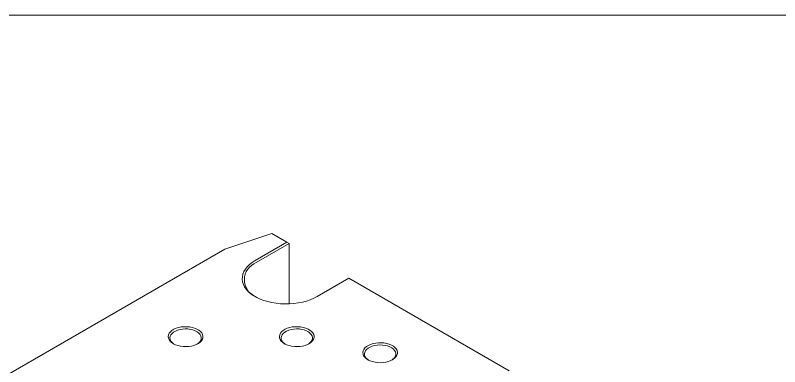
# Model space of a CAD drawing. Header units: millimetres. Extents: x 2 to 278, y 1 to 215.
# Drawn here: x 33.4 to 94.2, y 186.7 to 214.6 of the extents above; entities that cross this region are included whole.
import ezdxf

# ---------------------------------------------------------------- set-up
doc = ezdxf.new("R2010")
doc.units = ezdxf.units.MM

msp = doc.modelspace()

# ---------------------------------------------------------------- linework, layer by layer
at = {"color": 7, "linetype": 'Continuous', "lineweight": 18}
for p, q in [((1.579, 214.645), (277.989, 214.645)), ((53.823, 197.293), (50.097, 196.051)), ((55.027, 196.598), (53.823, 197.293)), ((52.504, 195.141), (55.027, 196.598)), ((55.207, 196.494), (52.593, 194.985)), ((55.027, 196.598), (55.207, 196.494)), ((55.207, 191.703), (55.207, 196.494)), ((50.097, 196.051), (17.26, 177.094)), ((59.966, 193.746), (57.443, 192.29)), ((72.705, 186.392), (59.966, 193.746))]:
    msp.add_line(p, q, dxfattribs=at)
at = {"color": 7, "linetype": 'Continuous', "lineweight": 18, "flags": 128}
for points in [[(57.443, 192.29), (57.18, 192.153), (56.895, 192.032), (56.59, 191.928), (56.269, 191.843), (55.934, 191.777), (55.589, 191.731), (55.238, 191.705), (54.885, 191.7), (54.532, 191.715), (54.184, 191.751), (53.844, 191.807), (53.515, 191.883), (53.202, 191.978), (52.906, 192.09), (52.632, 192.219), (52.382, 192.364), (52.158, 192.522), (51.964, 192.692), (51.8, 192.873), (51.668, 193.063), (51.571, 193.259), (51.509, 193.46), (51.482, 193.664), (51.491, 193.868), (51.536, 194.071), (51.616, 194.27), (51.73, 194.463), (51.878, 194.649), (52.057, 194.825), (52.267, 194.989), (52.504, 195.141)], [(46.005, 188.538), (45.861, 188.635), (45.747, 188.745), (45.664, 188.863), (45.615, 188.988), (45.602, 189.116), (45.624, 189.243), (45.682, 189.367), (45.772, 189.483), (45.895, 189.59), (46.045, 189.684), (46.219, 189.763), (46.413, 189.825), (46.622, 189.868), (46.84, 189.891), (47.062, 189.893), (47.281, 189.875), (47.493, 189.837), (47.691, 189.78), (47.871, 189.705), (48.027, 189.615), (48.157, 189.511), (48.256, 189.397), (48.322, 189.275), (48.353, 189.148), (48.349, 189.02), (48.309, 188.894), (48.234, 188.774), (48.127, 188.662), (47.991, 188.561), (47.828, 188.474), (47.643, 188.404), (47.441, 188.351), (47.227, 188.318), (47.006, 188.305), (46.785, 188.313), (46.569, 188.341), (46.363, 188.389), (46.174, 188.455), (46.005, 188.538)], [(47.905, 188.512), (47.999, 188.58), (48.106, 188.685), (48.181, 188.8), (48.222, 188.92), (48.226, 189.042), (48.195, 189.163), (48.128, 189.279), (48.029, 189.388), (47.899, 189.484), (47.743, 189.567), (47.565, 189.634), (47.37, 189.682), (47.164, 189.71), (46.952, 189.718), (46.741, 189.705), (46.537, 189.671), (46.346, 189.619), (46.173, 189.548), (46.023, 189.461), (45.901, 189.361), (45.809, 189.251), (45.751, 189.133), (45.729, 189.012), (45.742, 188.889), (45.791, 188.77), (45.875, 188.658), (45.99, 188.555), (46.052, 188.512)], [(54.845, 188.539), (54.701, 188.636), (54.587, 188.746), (54.504, 188.864), (54.455, 188.989), (54.442, 189.117), (54.464, 189.244), (54.522, 189.368), (54.613, 189.484), (54.735, 189.591), (54.885, 189.685), (55.059, 189.764), (55.254, 189.826), (55.462, 189.869), (55.68, 189.892), (55.902, 189.894), (56.121, 189.876), (56.333, 189.838), (56.531, 189.781), (56.711, 189.706), (56.868, 189.616), (56.997, 189.512), (57.096, 189.398), (57.162, 189.275), (57.193, 189.149), (57.189, 189.021), (57.149, 188.895), (57.074, 188.774), (56.967, 188.662), (56.831, 188.562), (56.668, 188.475), (56.483, 188.404), (56.281, 188.352), (56.067, 188.319), (55.846, 188.306), (55.625, 188.314), (55.409, 188.342), (55.203, 188.39), (55.014, 188.456), (54.845, 188.539)], [(56.745, 188.513), (56.839, 188.58), (56.947, 188.686), (57.021, 188.8), (57.062, 188.921), (57.066, 189.043), (57.035, 189.164), (56.968, 189.28), (56.869, 189.388), (56.739, 189.485), (56.583, 189.568), (56.405, 189.634), (56.21, 189.682), (56.004, 189.711), (55.792, 189.718), (55.581, 189.705), (55.377, 189.672), (55.186, 189.619), (55.013, 189.549), (54.863, 189.462), (54.741, 189.362), (54.649, 189.252), (54.591, 189.134), (54.569, 189.012), (54.582, 188.89), (54.632, 188.771), (54.715, 188.659), (54.83, 188.556), (54.892, 188.513)], [(61.474, 187.263), (61.331, 187.36), (61.216, 187.47), (61.133, 187.589), (61.085, 187.713), (61.071, 187.841), (61.093, 187.968), (61.151, 188.092), (61.242, 188.209), (61.364, 188.315), (61.514, 188.409), (61.689, 188.488), (61.883, 188.55), (62.091, 188.593), (62.309, 188.616), (62.531, 188.619), (62.75, 188.601), (62.962, 188.562), (63.16, 188.505), (63.34, 188.431), (63.497, 188.34), (63.626, 188.236), (63.725, 188.122), (63.791, 188), (63.822, 187.873), (63.818, 187.745), (63.778, 187.619), (63.704, 187.499), (63.597, 187.387), (63.46, 187.286), (63.297, 187.199), (63.112, 187.129), (62.91, 187.076), (62.696, 187.043), (62.476, 187.03), (62.254, 187.038), (62.038, 187.066), (61.833, 187.114), (61.643, 187.18), (61.474, 187.263)], [(63.375, 187.237), (63.468, 187.305), (63.576, 187.41), (63.651, 187.525), (63.691, 187.645), (63.695, 187.767), (63.664, 187.888), (63.598, 188.005), (63.498, 188.113), (63.368, 188.209), (63.212, 188.292), (63.034, 188.359), (62.839, 188.407), (62.633, 188.435), (62.421, 188.443), (62.211, 188.43), (62.007, 188.396), (61.815, 188.344), (61.642, 188.273), (61.492, 188.186), (61.37, 188.087), (61.278, 187.976), (61.221, 187.858), (61.198, 187.737), (61.212, 187.615), (61.261, 187.495), (61.344, 187.383), (61.459, 187.28), (61.521, 187.237)]]:
    msp.add_lwpolyline(points, dxfattribs=at)
at = {"color": 7, "linetype": 'Continuous', "lineweight": 18}
msp.add_arc((53.116, 193.616), 1.466, 110.89025, 247.23772, dxfattribs=at)

doc.saveas('drawing.dxf')
